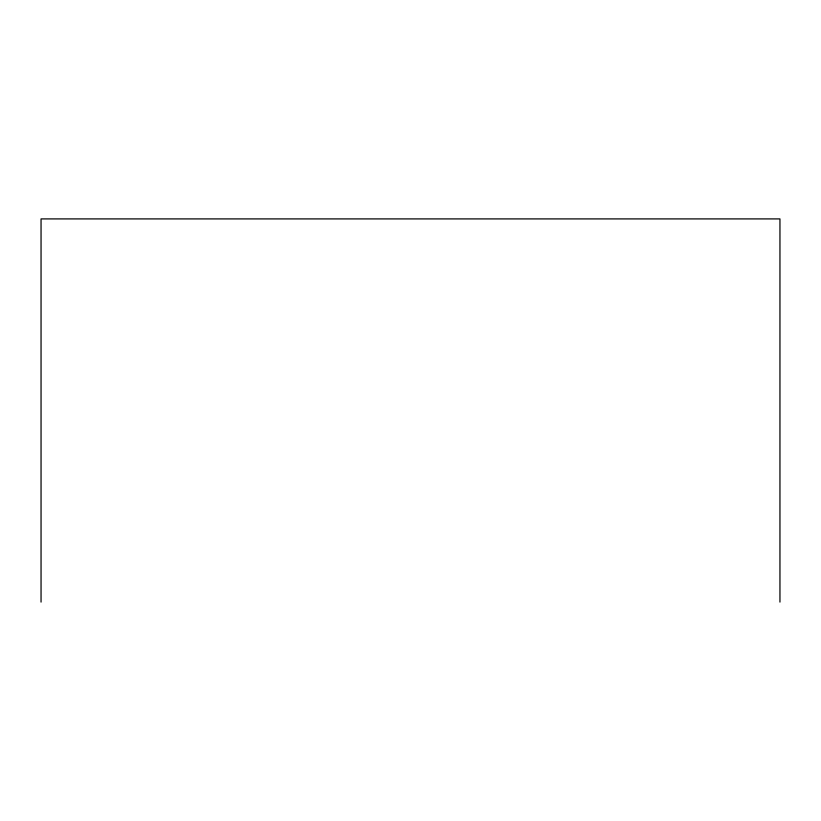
<?xml version="1.0" encoding="UTF-8"?>
<svg xmlns="http://www.w3.org/2000/svg" width="821" height="821" viewBox="0 0 821 821"><rect width="100%" height="100%" fill="white"/><g stroke="black" fill="none" stroke-linecap="round" stroke-linejoin="round"><path stroke-width="1.23" d="M779.95 602.091L779.95 218.909L41.05 218.909L41.05 602.091"/></g></svg>
